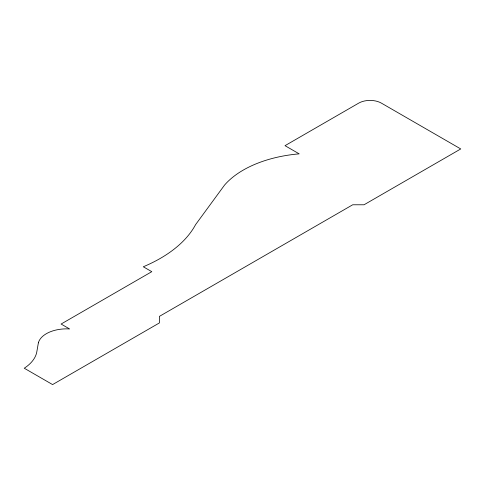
<?xml version="1.0" encoding="UTF-8"?>
<svg xmlns="http://www.w3.org/2000/svg" width="485" height="485" viewBox="0 0 485 485"><rect width="100%" height="100%" fill="white"/><g stroke="black" fill="none" stroke-linecap="round" stroke-linejoin="round"><path stroke-width="0.73" d="M38.382 342.816L36.702 352.456A50.67 29.252 0 0 1 24.25 368.224L52.592 384.587L159.395 322.931L159.395 316.384L352.704 204.779L364.041 204.779L460.75 148.944L381.386 103.123A16.035 9.257 0 0 0 358.712 103.123L285.016 145.67L299.19 153.854A99.704 57.563 0 0 0 224.567 185.064L195.57 224.652A141.808 81.874 0 0 1 143.293 266.768L151.799 271.673L61.098 324.041L69.604 328.951A28.494 16.448 0 0 0 38.382 342.816"/></g></svg>
